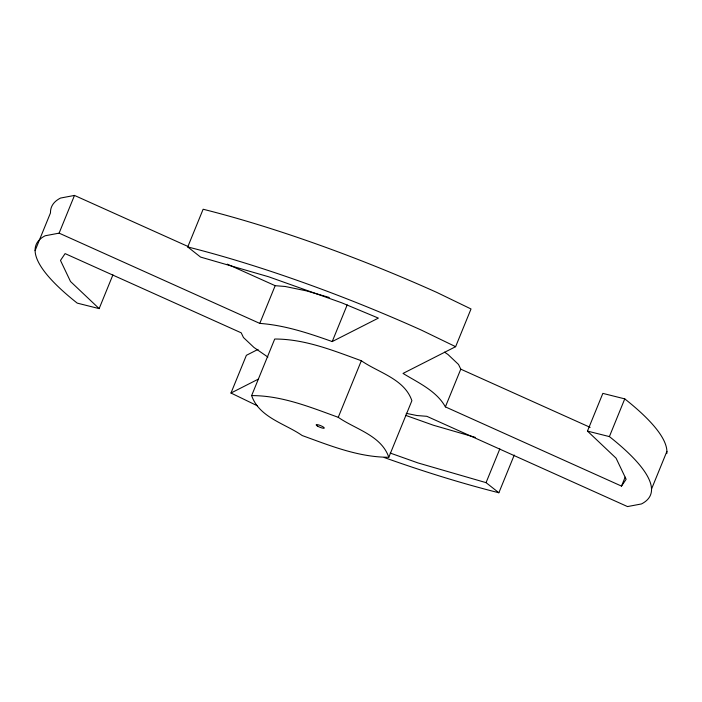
<?xml version="1.0" encoding="UTF-8"?>
<svg xmlns="http://www.w3.org/2000/svg" width="702" height="702" viewBox="0 0 702 702"><rect width="100%" height="100%" fill="white"/><g stroke="black" fill="none" stroke-linecap="round" stroke-linejoin="round"><path stroke-width="1.05" d="M35.1 250.605L50.491 212.899A331.519 67.225 22.2 0 1 60.565 198.052L74.491 195.428L188.311 246.621M112.917 274.877L99.149 308.617L77.238 303.124A331.519 67.225 22.2 0 1 45.182 235.767L59.108 233.143L74.491 195.428M59.108 233.143L259.784 323.403C284.731 325.193 308.783 333.248 332.221 341.567L378.378 318.111L341.751 302.808L268.603 276.763L200.553 257.072L187.741 246.955L203.132 209.24A331.993 67.322 22.2 0 1 436.837 292.427L471.016 308.968L455.624 346.683L403.027 373.42C418.138 382.695 436.521 390.865 445.384 406.879L621.507 486.1L626.131 479.282L616.093 458.204L587.46 431.098L602.851 393.383L624.762 398.876A331.519 67.225 22.2 0 1 666.803 453.571M257.353 405.791L230.984 393.032L246.376 355.317L258.064 349.377M259.784 323.403L275.175 285.688L285.091 286.469L306.441 290.865L329.282 297.472M251.632 395.595L274.719 339.022C305.01 338.996 333.345 350.605 361.337 360.74C378.518 372.736 404.361 378.79 411.89 400.693L388.803 457.256C358.511 457.292 330.177 445.682 302.185 435.538C285.012 423.552 259.17 417.497 251.632 395.595C281.923 395.559 310.258 407.169 338.25 417.313C355.431 429.299 381.274 435.363 388.803 457.256M332.221 341.567L347.209 304.852M338.25 417.313L361.337 360.74M445.384 406.879L460.775 369.164L458.538 364.478L448.06 354.563L444.577 352.15M514.259 455.045L498.868 492.76L486.056 482.643L499.833 448.894M406.23 413.338L416.909 415.531L426.825 416.312L627.509 506.572L641.444 503.948A331.519 67.225 22.2 0 0 609.389 436.591L624.762 398.876M621.507 486.1L625.157 477.167M651.509 489.101L666.9 451.395M230.984 393.032L258.257 379.168M587.46 431.098L609.371 436.591M475.272 437.355L433.397 425.236L405.58 415.33M486.056 482.643L418.006 462.943L390.189 453.044M227.255 264.136L275.175 285.688M460.775 369.164L590.136 427.351M455.624 346.683L421.446 330.142A331.993 67.322 22.2 0 0 187.75 246.955M267.892 357.081L253.94 347.437L243.462 337.522L241.225 332.836L65.102 253.615L60.477 260.433L70.516 281.511L99.149 308.617M498.859 492.751A331.993 67.322 22.2 0 1 384.178 457.502M317.348 425.991A4.396 0.895 22.2 0 0 324.175 428.202A4.396 0.895 22.2 0 0 319.129 425.079A4.396 0.895 22.2 0 0 317.348 425.991"/></g></svg>
